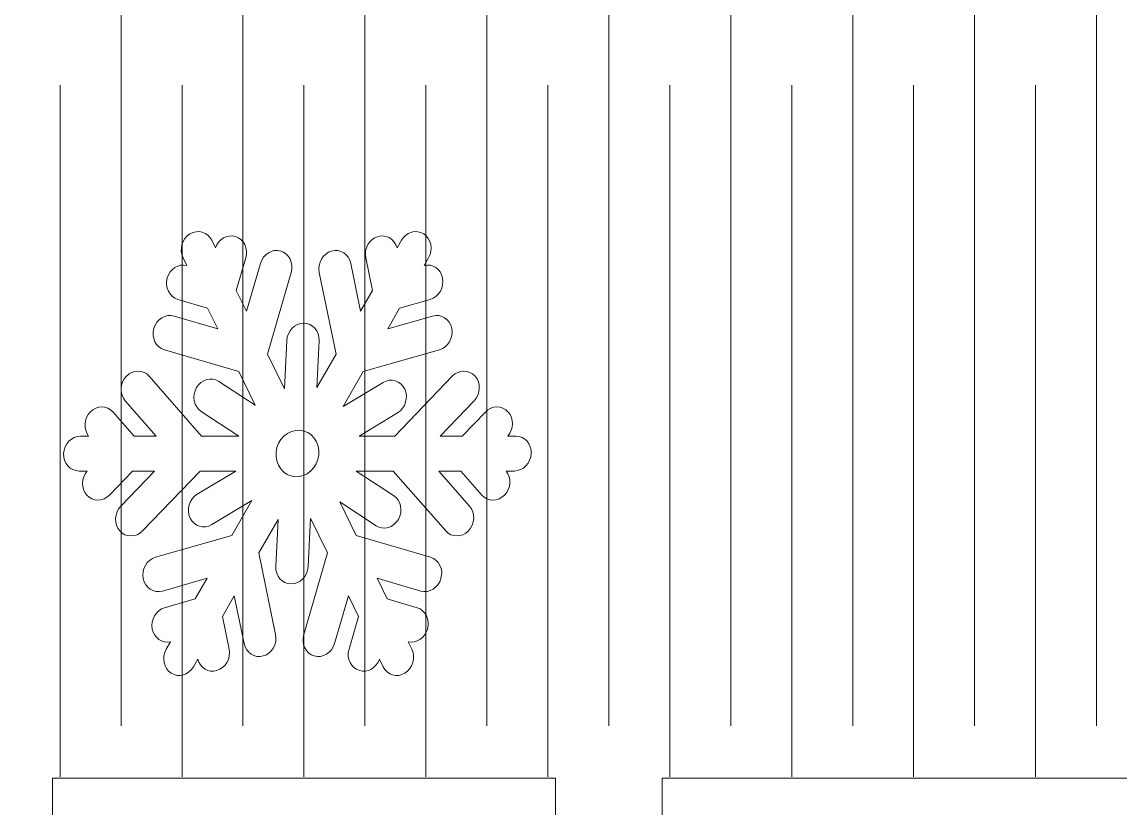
# Model space of a CAD drawing. Header units: centimetres. Extents: x -24.3 to 24.3, y -22.3 to 22.8.
# Drawn here: x 7.48 to 12.98, y -14.08 to -10.15 of the extents above; entities that cross this region are included whole.
import ezdxf

# ---------------------------------------------------------------- set-up
doc = ezdxf.new("R2010")
doc.units = ezdxf.units.CM
doc.header["$MEASUREMENT"] = 0
doc.layers.add('layer 1', color=7, linetype='Continuous')

msp = doc.modelspace()

# ---------------------------------------------------------------- linework, layer by layer
at = {"layer": 'layer 1', "color": 177, "lineweight": 9}
msp.add_open_spline([(-19.93213, -6.60133), (-19.93213, -6.60133), (-17.30459, -6.60133), (-17.30459, -6.60133), (-17.30459, -6.60133), (-17.30459, -6.60133), (-17.30459, -6.20133), (-17.30459, -6.20133), (-17.30459, -6.20133), (-17.30459, -6.20133), (-16.77125, -6.20133), (-16.77125, -6.20133), (-16.77125, -6.20133), (-16.77125, -6.20133), (-16.77125, -6.60133), (-16.77125, -6.60133), (-16.77125, -6.60133), (-16.77125, -6.60133), (-14.25361, -6.60133), (-14.25361, -6.60133), (-14.25361, -6.60133), (-14.25361, -6.60133), (-14.25361, -6.20133), (-14.25361, -6.20133), (-14.25361, -6.20133), (-14.25361, -6.20133), (-13.72028, -6.20133), (-13.72028, -6.20133), (-13.72028, -6.20133), (-13.72028, -6.20133), (-13.72028, -6.60133), (-13.72028, -6.60133), (-13.72028, -6.60133), (-13.72028, -6.60133), (-11.20265, -6.60133), (-11.20265, -6.60133), (-11.20265, -6.60133), (-11.20265, -6.60133), (-11.20265, -6.20133), (-11.20265, -6.20133), (-11.20265, -6.20133), (-11.20265, -6.20133), (-10.66932, -6.20133), (-10.66932, -6.20133), (-10.66932, -6.20133), (-10.66932, -6.20133), (-10.66932, -6.60133), (-10.66932, -6.60133), (-10.66932, -6.60133), (-10.66932, -6.60133), (-8.15169, -6.60133), (-8.15169, -6.60133), (-8.15169, -6.60133), (-8.15169, -6.60133), (-8.15169, -6.20133), (-8.15169, -6.20133), (-8.15169, -6.20133), (-8.15169, -6.20133), (-7.61836, -6.20133), (-7.61836, -6.20133), (-7.61836, -6.20133), (-7.61836, -6.20133), (-7.61836, -6.60133), (-7.61836, -6.60133), (-7.61836, -6.60133), (-7.61836, -6.60133), (-5.10073, -6.60133), (-5.10073, -6.60133), (-5.10073, -6.60133), (-5.10073, -6.60133), (-5.10073, -6.20133), (-5.10073, -6.20133), (-5.10073, -6.20133), (-5.10073, -6.20133), (-4.5674, -6.20133), (-4.5674, -6.20133), (-4.5674, -6.20133), (-4.5674, -6.20133), (-4.5674, -6.60133), (-4.5674, -6.60133), (-4.5674, -6.60133), (-4.5674, -6.60133), (-2.04977, -6.60133), (-2.04977, -6.60133), (-2.04977, -6.60133), (-2.04977, -6.60133), (-2.04977, -6.20133), (-2.04977, -6.20133), (-2.04977, -6.20133), (-2.04977, -6.20133), (-1.51644, -6.20133), (-1.51644, -6.20133), (-1.51644, -6.20133), (-1.51644, -6.20133), (-1.51644, -6.60133), (-1.51644, -6.60133), (-1.51644, -6.60133), (-1.51644, -6.60133), (1.0012, -6.60133), (1.0012, -6.60133), (1.0012, -6.60133), (1.0012, -6.60133), (1.0012, -6.20133), (1.0012, -6.20133), (1.0012, -6.20133), (1.0012, -6.20133), (1.53453, -6.20133), (1.53453, -6.20133), (1.53453, -6.20133), (1.53453, -6.20133), (1.53453, -6.60133), (1.53453, -6.60133), (1.53453, -6.60133), (1.53453, -6.60133), (4.05217, -6.60133), (4.05217, -6.60133), (4.05217, -6.60133), (4.05217, -6.60133), (4.05217, -6.20133), (4.05217, -6.20133), (4.05217, -6.20133), (4.05217, -6.20133), (4.58551, -6.20133), (4.58551, -6.20133), (4.58551, -6.20133), (4.58551, -6.20133), (4.58551, -6.60133), (4.58551, -6.60133), (4.58551, -6.60133), (4.58551, -6.60133), (7.10315, -6.60133), (7.10315, -6.60133), (7.10315, -6.60133), (7.10315, -6.60133), (7.10315, -6.20133), (7.10315, -6.20133), (7.10315, -6.20133), (7.10315, -6.20133), (7.63648, -6.20133), (7.63648, -6.20133), (7.63648, -6.20133), (7.63648, -6.20133), (7.63648, -6.60133), (7.63648, -6.60133), (7.63648, -6.60133), (7.63648, -6.60133), (10.15411, -6.60133), (10.15411, -6.60133), (10.15411, -6.60133), (10.15411, -6.60133), (10.15411, -6.20133), (10.15411, -6.20133), (10.15411, -6.20133), (10.15411, -6.20133), (10.68744, -6.20133), (10.68744, -6.20133), (10.68744, -6.20133), (10.68744, -6.20133), (10.68744, -6.60133), (10.68744, -6.60133), (10.68744, -6.60133), (10.68744, -6.60133), (13.20507, -6.60133), (13.20507, -6.60133), (13.20507, -6.60133), (13.20507, -6.60133), (13.20507, -6.20133), (13.20507, -6.20133), (13.20507, -6.20133), (13.20507, -6.20133), (13.7384, -6.20133), (13.7384, -6.20133), (13.7384, -6.20133), (13.7384, -6.20133), (13.7384, -6.60133), (13.7384, -6.60133), (13.7384, -6.60133), (13.7384, -6.60133), (16.25603, -6.60133), (16.25603, -6.60133), (16.25603, -6.60133), (16.25603, -6.60133), (16.25603, -6.20133), (16.25603, -6.20133), (16.25603, -6.20133), (16.25603, -6.20133), (16.78936, -6.20133), (16.78936, -6.20133), (16.78936, -6.20133), (16.78936, -6.20133), (16.78936, -6.60133), (16.78936, -6.60133), (16.78936, -6.60133), (16.78936, -6.60133), (19.30699, -6.60133), (19.30699, -6.60133), (19.30699, -6.60133), (19.30699, -6.60133), (19.30699, -6.20133), (19.30699, -6.20133), (19.30699, -6.20133), (19.30699, -6.20133), (19.84032, -6.20133), (19.84032, -6.20133), (19.84032, -6.20133), (19.84032, -6.20133), (19.84032, -6.60133), (19.84032, -6.60133), (19.84032, -6.60133), (19.84032, -6.60133), (22.46787, -6.60133), (22.46787, -6.60133), (22.46787, -6.60133), (22.46787, -6.60133), (22.46787, -6.20133), (22.46787, -6.20133), (22.46787, -6.20133), (22.46787, -6.20133), (23.0012, -6.20133), (23.0012, -6.20133), (23.0012, -6.20133), (23.0012, -8.91244), (23.0012, -11.62356), (23.0012, -14.33467), (23.0012, -14.33467), (23.0012, -14.33467), (22.46787, -14.33467), (22.46787, -14.33467), (22.46787, -14.33467), (22.46787, -14.33467), (22.46787, -13.93467), (22.46787, -13.93467), (22.46787, -13.93467), (22.46787, -13.93467), (19.84032, -13.93467), (19.84032, -13.93467), (19.84032, -13.93467), (19.84032, -13.93467), (19.84032, -14.33467), (19.84032, -14.33467), (19.84032, -14.33467), (19.84032, -14.33467), (19.30699, -14.33467), (19.30699, -14.33467), (19.30699, -14.33467), (19.30699, -14.33467), (19.30699, -13.93467), (19.30699, -13.93467), (19.30699, -13.93467), (19.30699, -13.93467), (16.78936, -13.93467), (16.78936, -13.93467), (16.78936, -13.93467), (16.78936, -13.93467), (16.78936, -14.33467), (16.78936, -14.33467), (16.78936, -14.33467), (16.78936, -14.33467), (16.25603, -14.33467), (16.25603, -14.33467), (16.25603, -14.33467), (16.25603, -14.33467), (16.25603, -13.93467), (16.25603, -13.93467), (16.25603, -13.93467), (16.25603, -13.93467), (13.7384, -13.93467), (13.7384, -13.93467), (13.7384, -13.93467), (13.7384, -13.93467), (13.7384, -14.33467), (13.7384, -14.33467), (13.7384, -14.33467), (13.7384, -14.33467), (13.20507, -14.33467), (13.20507, -14.33467), (13.20507, -14.33467), (13.20507, -14.33467), (13.20507, -13.93467), (13.20507, -13.93467), (13.20507, -13.93467), (13.20507, -13.93467), (10.68744, -13.93467), (10.68744, -13.93467), (10.68744, -13.93467), (10.68744, -13.93467), (10.68744, -14.33467), (10.68744, -14.33467), (10.68744, -14.33467), (10.68744, -14.33467), (10.15411, -14.33467), (10.15411, -14.33467), (10.15411, -14.33467), (10.15411, -14.33467), (10.15411, -13.93467), (10.15411, -13.93467), (10.15411, -13.93467), (10.15411, -13.93467), (7.63648, -13.93467), (7.63648, -13.93467), (7.63648, -13.93467), (7.63648, -13.93467), (7.63648, -14.33467), (7.63648, -14.33467), (7.63648, -14.33467), (7.63648, -14.33467), (7.10315, -14.33467), (7.10315, -14.33467), (7.10315, -14.33467), (7.10315, -14.33467), (7.10315, -13.93467), (7.10315, -13.93467), (7.10315, -13.93467), (7.10315, -13.93467), (4.58551, -13.93467), (4.58551, -13.93467), (4.58551, -13.93467), (4.58551, -13.93467), (4.58551, -14.33467), (4.58551, -14.33467), (4.58551, -14.33467), (4.58551, -14.33467), (4.05217, -14.33467), (4.05217, -14.33467), (4.05217, -14.33467), (4.05217, -14.33467), (4.05217, -13.93467), (4.05217, -13.93467), (4.05217, -13.93467), (4.05217, -13.93467), (1.53453, -13.93467), (1.53453, -13.93467), (1.53453, -13.93467), (1.53453, -13.93467), (1.53453, -14.33467), (1.53453, -14.33467), (1.53453, -14.33467), (1.53453, -14.33467), (1.0012, -14.33467), (1.0012, -14.33467), (1.0012, -14.33467), (1.0012, -14.33467), (1.0012, -13.93467), (1.0012, -13.93467), (1.0012, -13.93467), (1.0012, -13.93467), (-1.51644, -13.93467), (-1.51644, -13.93467), (-1.51644, -13.93467), (-1.51644, -13.93467), (-1.51644, -14.33467), (-1.51644, -14.33467), (-1.51644, -14.33467), (-1.51644, -14.33467), (-2.04977, -14.33467), (-2.04977, -14.33467), (-2.04977, -14.33467), (-2.04977, -14.33467), (-2.04977, -13.93467), (-2.04977, -13.93467), (-2.04977, -13.93467), (-2.04977, -13.93467), (-4.5674, -13.93467), (-4.5674, -13.93467), (-4.5674, -13.93467), (-4.5674, -13.93467), (-4.5674, -14.33467), (-4.5674, -14.33467), (-4.5674, -14.33467), (-4.5674, -14.33467), (-5.10073, -14.33467), (-5.10073, -14.33467), (-5.10073, -14.33467), (-5.10073, -14.33467), (-5.10073, -13.93467), (-5.10073, -13.93467), (-5.10073, -13.93467), (-5.10073, -13.93467), (-7.61836, -13.93467), (-7.61836, -13.93467), (-7.61836, -13.93467), (-7.61836, -13.93467), (-7.61836, -14.33467), (-7.61836, -14.33467), (-7.61836, -14.33467), (-7.61836, -14.33467), (-8.15169, -14.33467), (-8.15169, -14.33467), (-8.15169, -14.33467), (-8.15169, -14.33467), (-8.15169, -13.93467), (-8.15169, -13.93467), (-8.15169, -13.93467), (-8.15169, -13.93467), (-10.66932, -13.93467), (-10.66932, -13.93467), (-10.66932, -13.93467), (-10.66932, -13.93467), (-10.66932, -14.33467), (-10.66932, -14.33467), (-10.66932, -14.33467), (-10.66932, -14.33467), (-11.20265, -14.33467), (-11.20265, -14.33467), (-11.20265, -14.33467), (-11.20265, -14.33467), (-11.20265, -13.93467), (-11.20265, -13.93467), (-11.20265, -13.93467), (-11.20265, -13.93467), (-13.72028, -13.93467), (-13.72028, -13.93467), (-13.72028, -13.93467), (-13.72028, -13.93467), (-13.72028, -14.33467), (-13.72028, -14.33467), (-13.72028, -14.33467), (-13.72028, -14.33467), (-14.25361, -14.33467), (-14.25361, -14.33467), (-14.25361, -14.33467), (-14.25361, -14.33467), (-14.25361, -13.93467), (-14.25361, -13.93467), (-14.25361, -13.93467), (-14.25361, -13.93467), (-16.77125, -13.93467), (-16.77125, -13.93467), (-16.77125, -13.93467), (-16.77125, -13.93467), (-16.77125, -14.33467), (-16.77125, -14.33467), (-16.77125, -14.33467), (-16.77125, -14.33467), (-17.30459, -14.33467), (-17.30459, -14.33467), (-17.30459, -14.33467), (-17.30459, -14.33467), (-17.30459, -13.93467), (-17.30459, -13.93467), (-17.30459, -13.93467), (-17.30459, -13.93467), (-19.93213, -13.93467), (-19.93213, -13.93467), (-19.93213, -13.93467), (-19.93213, -13.93467), (-19.93213, -14.33467), (-19.93213, -14.33467), (-19.93213, -14.33467), (-19.93213, -14.33467), (-20.46547, -14.33467), (-20.46547, -14.33467), (-20.46547, -14.33467), (-20.46547, -11.62356), (-20.46547, -8.91244), (-20.46547, -6.20133), (-20.46547, -6.20133), (-20.46547, -6.20133), (-19.93213, -6.20133), (-19.93213, -6.20133), (-19.93213, -6.20133), (-19.93213, -6.20133), (-19.93213, -6.60133), (-19.93213, -6.60133)], degree=3, knots=[0, 0, 0, 0, 0.008547, 0.008547, 0.008547, 0.008547, 0.017094, 0.017094, 0.017094, 0.017094, 0.025641, 0.025641, 0.025641, 0.025641, 0.034188, 0.034188, 0.034188, 0.034188, 0.042735, 0.042735, 0.042735, 0.042735, 0.0512821, 0.0512821, 0.0512821, 0.0512821, 0.0598291, 0.0598291, 0.0598291, 0.0598291, 0.0683761, 0.0683761, 0.0683761, 0.0683761, 0.0769231, 0.0769231, 0.0769231, 0.0769231, 0.0854701, 0.0854701, 0.0854701, 0.0854701, 0.0940171, 0.0940171, 0.0940171, 0.0940171, 0.1025641, 0.1025641, 0.1025641, 0.1025641, 0.1111111, 0.1111111, 0.1111111, 0.1111111, 0.1196581, 0.1196581, 0.1196581, 0.1196581, 0.1282051, 0.1282051, 0.1282051, 0.1282051, 0.1367521, 0.1367521, 0.1367521, 0.1367521, 0.1452991, 0.1452991, 0.1452991, 0.1452991, 0.1538462, 0.1538462, 0.1538462, 0.1538462, 0.1623932, 0.1623932, 0.1623932, 0.1623932, 0.1709402, 0.1709402, 0.1709402, 0.1709402, 0.1794872, 0.1794872, 0.1794872, 0.1794872, 0.1880342, 0.1880342, 0.1880342, 0.1880342, 0.1965812, 0.1965812, 0.1965812, 0.1965812, 0.2051282, 0.2051282, 0.2051282, 0.2051282, 0.2136752, 0.2136752, 0.2136752, 0.2136752, 0.2222222, 0.2222222, 0.2222222, 0.2222222, 0.2307692, 0.2307692, 0.2307692, 0.2307692, 0.2393162, 0.2393162, 0.2393162, 0.2393162, 0.2478632, 0.2478632, 0.2478632, 0.2478632, 0.2564103, 0.2564103, 0.2564103, 0.2564103, 0.2649573, 0.2649573, 0.2649573, 0.2649573, 0.2735043, 0.2735043, 0.2735043, 0.2735043, 0.2820513, 0.2820513, 0.2820513, 0.2820513, 0.2905983, 0.2905983, 0.2905983, 0.2905983, 0.2991453, 0.2991453, 0.2991453, 0.2991453, 0.3076923, 0.3076923, 0.3076923, 0.3076923, 0.3162393, 0.3162393, 0.3162393, 0.3162393, 0.3247863, 0.3247863, 0.3247863, 0.3247863, 0.3333333, 0.3333333, 0.3333333, 0.3333333, 0.3418803, 0.3418803, 0.3418803, 0.3418803, 0.3504274, 0.3504274, 0.3504274, 0.3504274, 0.3589744, 0.3589744, 0.3589744, 0.3589744, 0.3675214, 0.3675214, 0.3675214, 0.3675214, 0.3760684, 0.3760684, 0.3760684, 0.3760684, 0.3846154, 0.3846154, 0.3846154, 0.3846154, 0.3931624, 0.3931624, 0.3931624, 0.3931624, 0.4017094, 0.4017094, 0.4017094, 0.4017094, 0.4102564, 0.4102564, 0.4102564, 0.4102564, 0.4188034, 0.4188034, 0.4188034, 0.4188034, 0.4273504, 0.4273504, 0.4273504, 0.4273504, 0.4358974, 0.4358974, 0.4358974, 0.4358974, 0.4444444, 0.4444444, 0.4444444, 0.4444444, 0.4529915, 0.4529915, 0.4529915, 0.4529915, 0.4615385, 0.4615385, 0.4615385, 0.4615385, 0.4700855, 0.4700855, 0.4700855, 0.4700855, 0.4786325, 0.4786325, 0.4786325, 0.4786325, 0.4871795, 0.4871795, 0.4871795, 0.4871795, 0.4957265, 0.4957265, 0.4957265, 0.4957265, 0.5042735, 0.5042735, 0.5042735, 0.5042735, 0.5128205, 0.5128205, 0.5128205, 0.5128205, 0.5213675, 0.5213675, 0.5213675, 0.5213675, 0.5299145, 0.5299145, 0.5299145, 0.5299145, 0.5384615, 0.5384615, 0.5384615, 0.5384615, 0.5470085, 0.5470085, 0.5470085, 0.5470085, 0.5555556, 0.5555556, 0.5555556, 0.5555556, 0.5641026, 0.5641026, 0.5641026, 0.5641026, 0.5726496, 0.5726496, 0.5726496, 0.5726496, 0.5811966, 0.5811966, 0.5811966, 0.5811966, 0.5897436, 0.5897436, 0.5897436, 0.5897436, 0.5982906, 0.5982906, 0.5982906, 0.5982906, 0.6068376, 0.6068376, 0.6068376, 0.6068376, 0.6153846, 0.6153846, 0.6153846, 0.6153846, 0.6239316, 0.6239316, 0.6239316, 0.6239316, 0.6324786, 0.6324786, 0.6324786, 0.6324786, 0.6410256, 0.6410256, 0.6410256, 0.6410256, 0.6495726, 0.6495726, 0.6495726, 0.6495726, 0.6581197, 0.6581197, 0.6581197, 0.6581197, 0.6666667, 0.6666667, 0.6666667, 0.6666667, 0.6752137, 0.6752137, 0.6752137, 0.6752137, 0.6837607, 0.6837607, 0.6837607, 0.6837607, 0.6923077, 0.6923077, 0.6923077, 0.6923077, 0.7008547, 0.7008547, 0.7008547, 0.7008547, 0.7094017, 0.7094017, 0.7094017, 0.7094017, 0.7179487, 0.7179487, 0.7179487, 0.7179487, 0.7264957, 0.7264957, 0.7264957, 0.7264957, 0.7350427, 0.7350427, 0.7350427, 0.7350427, 0.7435897, 0.7435897, 0.7435897, 0.7435897, 0.7521368, 0.7521368, 0.7521368, 0.7521368, 0.7606838, 0.7606838, 0.7606838, 0.7606838, 0.7692308, 0.7692308, 0.7692308, 0.7692308, 0.7777778, 0.7777778, 0.7777778, 0.7777778, 0.7863248, 0.7863248, 0.7863248, 0.7863248, 0.7948718, 0.7948718, 0.7948718, 0.7948718, 0.8034188, 0.8034188, 0.8034188, 0.8034188, 0.8119658, 0.8119658, 0.8119658, 0.8119658, 0.8205128, 0.8205128, 0.8205128, 0.8205128, 0.8290598, 0.8290598, 0.8290598, 0.8290598, 0.8376068, 0.8376068, 0.8376068, 0.8376068, 0.8461538, 0.8461538, 0.8461538, 0.8461538, 0.8547009, 0.8547009, 0.8547009, 0.8547009, 0.8632479, 0.8632479, 0.8632479, 0.8632479, 0.8717949, 0.8717949, 0.8717949, 0.8717949, 0.8803419, 0.8803419, 0.8803419, 0.8803419, 0.8888889, 0.8888889, 0.8888889, 0.8888889, 0.8974359, 0.8974359, 0.8974359, 0.8974359, 0.9059829, 0.9059829, 0.9059829, 0.9059829, 0.9145299, 0.9145299, 0.9145299, 0.9145299, 0.9230769, 0.9230769, 0.9230769, 0.9230769, 0.9316239, 0.9316239, 0.9316239, 0.9316239, 0.9401709, 0.9401709, 0.9401709, 0.9401709, 0.9487179, 0.9487179, 0.9487179, 0.9487179, 0.957265, 0.957265, 0.957265, 0.957265, 0.965812, 0.965812, 0.965812, 0.965812, 0.974359, 0.974359, 0.974359, 0.974359, 0.982906, 0.982906, 0.982906, 0.982906, 1, 1, 1, 1], dxfattribs=at)
for points in [[(7.98001, -6.86263), (7.98001, -6.86263), (7.98001, -13.67337), (7.98001, -13.67337)], [(8.5902, -6.86263), (8.5902, -6.86263), (8.5902, -13.67337), (8.5902, -13.67337)], [(9.20039, -6.86263), (9.20039, -6.86263), (9.20039, -13.67337), (9.20039, -13.67337)], [(9.81058, -6.86263), (9.81058, -6.86263), (9.81058, -13.67337), (9.81058, -13.67337)], [(10.42077, -6.86263), (10.42077, -6.86263), (10.42077, -13.67337), (10.42077, -13.67337)], [(11.03097, -6.86263), (11.03097, -6.86263), (11.03097, -13.67337), (11.03097, -13.67337)], [(11.64116, -6.86263), (11.64116, -6.86263), (11.64116, -13.67337), (11.64116, -13.67337)], [(12.25135, -6.86263), (12.25135, -6.86263), (12.25135, -13.67337), (12.25135, -13.67337)], [(12.86154, -6.86263), (12.86154, -6.86263), (12.86154, -13.67337), (12.86154, -13.67337)], [(7.67491, -13.92841), (7.67491, -13.92841), (7.67491, -10.46596), (7.67491, -10.46596)], [(8.2851, -13.92841), (8.2851, -13.92841), (8.2851, -10.46595), (8.2851, -10.46595)], [(8.8953, -13.92841), (8.8953, -13.92841), (8.8953, -10.46596), (8.8953, -10.46596)], [(9.50549, -13.92841), (9.50549, -13.92841), (9.50549, -10.46596), (9.50549, -10.46596)], [(10.11568, -13.92841), (10.11568, -13.92841), (10.11568, -10.46595), (10.11568, -10.46595)], [(10.72587, -13.92841), (10.72587, -13.92841), (10.72587, -10.46595), (10.72587, -10.46595)], [(11.33606, -13.92841), (11.33606, -13.92841), (11.33606, -10.46596), (11.33606, -10.46596)], [(11.94625, -13.92841), (11.94625, -13.92841), (11.94625, -10.46596), (11.94625, -10.46596)], [(12.55644, -13.92841), (12.55644, -13.92841), (12.55644, -10.46595), (12.55644, -10.46595)]]:
    msp.add_open_spline(points, degree=3, dxfattribs=at)
at = {"layer": 'layer 1', "color": 7, "lineweight": 9}
for points, knots in [([(8.60744, -11.59759), (8.60744, -11.59759), (8.67725, -11.35773), (8.67725, -11.35773), (8.67725, -11.35773), (8.6908, -11.31117), (8.73639, -11.28344), (8.77875, -11.29598), (8.77875, -11.29598), (8.8211, -11.30852), (8.84459, -11.35671), (8.83105, -11.40327), (8.83105, -11.40327), (8.83105, -11.40327), (8.71217, -11.81171), (8.71217, -11.81171), (8.71217, -11.81171), (8.71217, -11.81171), (8.79757, -11.98629), (8.79757, -11.98629), (8.79757, -11.98629), (8.79757, -11.98629), (8.80944, -11.74352), (8.80944, -11.74352), (8.80944, -11.74352), (8.8118, -11.6953), (8.84994, -11.65625), (8.89434, -11.65656), (8.89434, -11.65656), (8.93876, -11.65689), (8.97304, -11.69646), (8.97069, -11.74467), (8.97069, -11.74467), (8.97069, -11.74467), (8.95921, -11.97949), (8.95921, -11.97949), (8.95921, -11.97949), (8.95921, -11.97949), (9.05564, -11.81171), (9.05564, -11.81171), (9.05564, -11.81171), (9.05564, -11.81171), (8.97173, -11.40328), (8.97173, -11.40328), (8.97173, -11.40328), (8.96217, -11.35673), (8.98979, -11.30853), (9.03322, -11.29599), (9.03322, -11.29599), (9.07665, -11.28345), (9.11987, -11.31119), (9.12943, -11.35774), (9.12943, -11.35774), (9.12943, -11.35774), (9.1787, -11.59759), (9.1787, -11.59759), (9.1787, -11.59759), (9.1787, -11.59759), (9.23821, -11.49406), (9.23821, -11.49406), (9.23821, -11.49406), (9.23821, -11.49406), (9.20454, -11.33019), (9.20454, -11.33019), (9.20454, -11.33019), (9.19498, -11.28365), (9.2226, -11.23545), (9.26603, -11.2229), (9.26603, -11.2229), (9.30801, -11.21077), (9.34982, -11.23631), (9.36119, -11.28011), (9.36119, -11.28011), (9.36119, -11.28011), (9.38304, -11.2421), (9.38304, -11.2421), (9.38304, -11.2421), (9.40704, -11.20035), (9.45714, -11.18595), (9.49457, -11.21006), (9.49457, -11.21006), (9.53201, -11.23417), (9.54297, -11.28788), (9.51897, -11.32963), (9.51897, -11.32963), (9.51897, -11.32963), (9.49713, -11.36763), (9.49713, -11.36763), (9.49713, -11.36763), (9.5391, -11.35818), (9.57974, -11.38573), (9.58888, -11.43077), (9.58888, -11.43077), (9.59832, -11.47736), (9.57058, -11.52548), (9.52713, -11.53789), (9.52713, -11.53789), (9.52713, -11.53789), (9.37415, -11.5816), (9.37415, -11.5816), (9.37415, -11.5816), (9.37415, -11.5816), (9.31464, -11.68512), (9.31464, -11.68512), (9.31464, -11.68512), (9.31464, -11.68512), (9.53856, -11.62116), (9.53856, -11.62116), (9.53856, -11.62116), (9.58201, -11.60874), (9.62515, -11.63662), (9.63459, -11.68321), (9.63459, -11.68321), (9.64404, -11.72979), (9.6163, -11.77791), (9.57284, -11.79032), (9.57284, -11.79032), (9.57284, -11.79032), (9.19158, -11.89924), (9.19158, -11.89924), (9.19158, -11.89924), (9.19158, -11.89924), (9.09123, -12.07383), (9.09123, -12.07383), (9.09123, -12.07383), (9.09123, -12.07383), (9.29084, -11.95383), (9.29084, -11.95383), (9.29084, -11.95383), (9.33048, -11.93), (9.37925, -11.94475), (9.3994, -11.98666), (9.3994, -11.98666), (9.41957, -12.02857), (9.40368, -12.08219), (9.36405, -12.10601), (9.36405, -12.10601), (9.36405, -12.10601), (9.17101, -12.22207), (9.17101, -12.22207), (9.17101, -12.22207), (9.17101, -12.22207), (9.3495, -12.22207), (9.3495, -12.22207), (9.3495, -12.22207), (9.3495, -12.22207), (9.63752, -11.92256), (9.63752, -11.92256), (9.63752, -11.92256), (9.67035, -11.88842), (9.72159, -11.88835), (9.75159, -11.92238), (9.75159, -11.92238), (9.78158, -11.95643), (9.77927, -12.01204), (9.74645, -12.04618), (9.74645, -12.04618), (9.74645, -12.04618), (9.57731, -12.22207), (9.57731, -12.22207), (9.57731, -12.22207), (9.57731, -12.22207), (9.68745, -12.22207), (9.68745, -12.22207), (9.68745, -12.22207), (9.68745, -12.22207), (9.80302, -12.1019), (9.80302, -12.1019), (9.80302, -12.1019), (9.83584, -12.06776), (9.88708, -12.06769), (9.91708, -12.10174), (9.91708, -12.10174), (9.94608, -12.13465), (9.94488, -12.18773), (9.91508, -12.22207), (9.91508, -12.22207), (9.91508, -12.22207), (9.95551, -12.22207), (9.95551, -12.22207), (9.95551, -12.22207), (9.99993, -12.22207), (10.03448, -12.26139), (10.03241, -12.3096), (10.03241, -12.3096), (10.03035, -12.3578), (9.99243, -12.39713), (9.94802, -12.39713), (9.94802, -12.39713), (9.94802, -12.39713), (9.90759, -12.39713), (9.90759, -12.39713), (9.90759, -12.39713), (9.93445, -12.43147), (9.93111, -12.48456), (9.89928, -12.51749), (9.89928, -12.51749), (9.86637, -12.55152), (9.81514, -12.55145), (9.78522, -12.51731), (9.78522, -12.51731), (9.78522, -12.51731), (9.67994, -12.39713), (9.67994, -12.39713), (9.67994, -12.39713), (9.67994, -12.39713), (9.5698, -12.39713), (9.5698, -12.39713), (9.5698, -12.39713), (9.5698, -12.39713), (9.7239, -12.57303), (9.7239, -12.57303), (9.7239, -12.57303), (9.7538, -12.60717), (9.75135, -12.66278), (9.71843, -12.69683), (9.71843, -12.69683), (9.68552, -12.73086), (9.63429, -12.73079), (9.60438, -12.69665), (9.60438, -12.69665), (9.60438, -12.69665), (9.342, -12.39713), (9.342, -12.39713), (9.342, -12.39713), (9.342, -12.39713), (9.15625, -12.39713), (9.15625, -12.39713), (9.15625, -12.39713), (9.15625, -12.39713), (9.34398, -12.51991), (9.34398, -12.51991), (9.34398, -12.51991), (9.38126, -12.5443), (9.39189, -12.5981), (9.36765, -12.63969), (9.36765, -12.63969), (9.3434, -12.68128), (9.29322, -12.69533), (9.25594, -12.67094), (9.25594, -12.67094), (9.25594, -12.67094), (9.07437, -12.55219), (9.07437, -12.55219), (9.07437, -12.55219), (9.07437, -12.55219), (9.15644, -12.71997), (9.15644, -12.71997), (9.15644, -12.71997), (9.15644, -12.71997), (9.52838, -12.82889), (9.52838, -12.82889), (9.52838, -12.82889), (9.57078, -12.84131), (9.5944, -12.88942), (9.58097, -12.936), (9.58097, -12.936), (9.56753, -12.98259), (9.522, -13.01047), (9.47962, -12.99805), (9.47962, -12.99805), (9.47962, -12.99805), (9.26118, -12.93409), (9.26118, -12.93409), (9.26118, -12.93409), (9.26118, -12.93409), (9.31182, -13.03761), (9.31182, -13.03761), (9.31182, -13.03761), (9.31182, -13.03761), (9.46105, -13.08131), (9.46105, -13.08131), (9.46105, -13.08131), (9.50345, -13.09372), (9.52707, -13.14184), (9.51364, -13.18842), (9.51364, -13.18842), (9.50065, -13.23349), (9.45763, -13.26103), (9.41648, -13.25157), (9.41648, -13.25157), (9.41648, -13.25157), (9.43507, -13.28958), (9.43507, -13.28958), (9.43507, -13.28958), (9.4555, -13.33133), (9.43994, -13.38504), (9.40044, -13.40915), (9.40044, -13.40915), (9.36093, -13.43326), (9.31207, -13.41887), (9.29164, -13.37711), (9.29164, -13.37711), (9.29164, -13.37711), (9.27305, -13.3391), (9.27305, -13.3391), (9.27305, -13.3391), (9.25793, -13.3829), (9.21393, -13.40844), (9.17299, -13.39631), (9.17299, -13.39631), (9.13063, -13.38377), (9.10714, -13.33556), (9.12069, -13.28902), (9.12069, -13.28902), (9.12069, -13.28902), (9.16839, -13.12515), (9.16839, -13.12515), (9.16839, -13.12515), (9.16839, -13.12515), (9.11774, -13.02162), (9.11774, -13.02162), (9.11774, -13.02162), (9.11774, -13.02162), (9.04793, -13.26147), (9.04793, -13.26147), (9.04793, -13.26147), (9.03439, -13.30803), (8.98879, -13.33576), (8.94644, -13.32322), (8.94644, -13.32322), (8.90408, -13.31068), (8.88059, -13.26248), (8.89414, -13.21593), (8.89414, -13.21593), (8.89414, -13.21593), (9.01301, -12.80751), (9.01301, -12.80751), (9.01301, -12.80751), (9.01301, -12.80751), (8.92762, -12.63293), (8.92762, -12.63293), (8.92762, -12.63293), (8.92762, -12.63293), (8.91574, -12.87569), (8.91574, -12.87569), (8.91574, -12.87569), (8.91338, -12.92391), (8.87524, -12.96296), (8.83084, -12.96265), (8.83084, -12.96265), (8.78643, -12.96232), (8.75214, -12.92275), (8.75449, -12.87454), (8.75449, -12.87454), (8.75449, -12.87454), (8.76597, -12.63972), (8.76597, -12.63972), (8.76597, -12.63972), (8.76597, -12.63972), (8.66954, -12.80749), (8.66954, -12.80749), (8.66954, -12.80749), (8.66954, -12.80749), (8.75345, -13.21593), (8.75345, -13.21593), (8.75345, -13.21593), (8.76301, -13.26248), (8.73539, -13.31068), (8.69196, -13.32322), (8.69196, -13.32322), (8.64853, -13.33576), (8.60532, -13.30803), (8.59575, -13.26147), (8.59575, -13.26147), (8.59575, -13.26147), (8.54648, -13.02161), (8.54648, -13.02161), (8.54648, -13.02161), (8.54648, -13.02161), (8.48697, -13.12513), (8.48697, -13.12513), (8.48697, -13.12513), (8.48697, -13.12513), (8.52064, -13.28902), (8.52064, -13.28902), (8.52064, -13.28902), (8.5302, -13.33557), (8.50259, -13.38377), (8.45916, -13.39631), (8.45916, -13.39631), (8.41716, -13.40844), (8.37536, -13.3829), (8.36399, -13.3391), (8.36399, -13.3391), (8.36399, -13.3391), (8.34215, -13.37711), (8.34215, -13.37711), (8.34215, -13.37711), (8.31815, -13.41887), (8.26805, -13.43326), (8.23061, -13.40915), (8.23061, -13.40915), (8.19317, -13.38504), (8.18221, -13.33133), (8.20621, -13.28958), (8.20621, -13.28958), (8.20621, -13.28958), (8.22806, -13.25157), (8.22806, -13.25157), (8.22806, -13.25157), (8.18608, -13.26102), (8.14544, -13.23347), (8.13631, -13.18843), (8.13631, -13.18843), (8.12686, -13.14184), (8.1546, -13.09372), (8.19805, -13.08131), (8.19805, -13.08131), (8.19805, -13.08131), (8.35104, -13.0376), (8.35104, -13.0376), (8.35104, -13.0376), (8.35104, -13.0376), (8.41053, -12.93409), (8.41053, -12.93409), (8.41053, -12.93409), (8.41053, -12.93409), (8.18662, -12.99805), (8.18662, -12.99805), (8.18662, -12.99805), (8.14318, -13.01047), (8.10003, -12.98259), (8.09059, -12.936), (8.09059, -12.936), (8.08114, -12.88942), (8.10888, -12.84131), (8.15234, -12.82889), (8.15234, -12.82889), (8.15234, -12.82889), (8.53359, -12.71997), (8.53359, -12.71997), (8.53359, -12.71997), (8.53359, -12.71997), (8.63395, -12.54537), (8.63395, -12.54537), (8.63395, -12.54537), (8.63395, -12.54537), (8.43435, -12.66538), (8.43435, -12.66538), (8.43435, -12.66538), (8.39471, -12.68921), (8.34593, -12.67446), (8.32578, -12.63255), (8.32578, -12.63255), (8.30561, -12.59064), (8.3215, -12.53702), (8.36113, -12.5132), (8.36113, -12.5132), (8.36113, -12.5132), (8.5542, -12.39713), (8.5542, -12.39713), (8.5542, -12.39713), (8.5542, -12.39713), (8.37569, -12.39713), (8.37569, -12.39713), (8.37569, -12.39713), (8.37569, -12.39713), (8.08766, -12.69665), (8.08766, -12.69665), (8.08766, -12.69665), (8.05483, -12.73079), (8.00359, -12.73086), (7.97359, -12.69683), (7.97359, -12.69683), (7.9436, -12.66278), (7.94591, -12.60717), (7.97873, -12.57303), (7.97873, -12.57303), (7.97873, -12.57303), (8.14789, -12.39713), (8.14789, -12.39713), (8.14789, -12.39713), (8.14789, -12.39713), (8.03775, -12.39713), (8.03775, -12.39713), (8.03775, -12.39713), (8.03775, -12.39713), (7.92217, -12.51731), (7.92217, -12.51731), (7.92217, -12.51731), (7.88934, -12.55145), (7.8381, -12.55152), (7.8081, -12.51749), (7.8081, -12.51749), (7.7791, -12.48456), (7.7803, -12.43147), (7.8101, -12.39713), (7.8101, -12.39713), (7.8101, -12.39713), (7.76967, -12.39713), (7.76967, -12.39713), (7.76967, -12.39713), (7.72526, -12.39713), (7.6907, -12.3578), (7.69277, -12.3096), (7.69277, -12.3096), (7.69483, -12.26139), (7.73275, -12.22207), (7.77717, -12.22207), (7.77717, -12.22207), (7.77717, -12.22207), (7.81759, -12.22207), (7.81759, -12.22207), (7.81759, -12.22207), (7.79074, -12.18773), (7.79409, -12.13465), (7.82591, -12.10172), (7.82591, -12.10172), (7.85882, -12.06769), (7.91006, -12.06776), (7.93997, -12.1019), (7.93997, -12.1019), (7.93997, -12.1019), (8.04525, -12.22207), (8.04525, -12.22207), (8.04525, -12.22207), (8.04525, -12.22207), (8.15537, -12.22207), (8.15537, -12.22207), (8.15537, -12.22207), (8.15537, -12.22207), (8.00129, -12.04618), (8.00129, -12.04618), (8.00129, -12.04618), (7.97139, -12.01204), (7.97384, -11.95643), (8.00675, -11.92238), (8.00675, -11.92238), (8.03966, -11.88835), (8.09089, -11.88842), (8.1208, -11.92256), (8.1208, -11.92256), (8.1208, -11.92256), (8.38318, -12.22207), (8.38318, -12.22207), (8.38318, -12.22207), (8.38318, -12.22207), (8.56892, -12.22207), (8.56892, -12.22207), (8.56892, -12.22207), (8.56892, -12.22207), (8.3812, -12.09928), (8.3812, -12.09928), (8.3812, -12.09928), (8.34393, -12.0749), (8.33329, -12.02109), (8.35754, -11.9795), (8.35754, -11.9795), (8.38178, -11.93791), (8.43196, -11.92387), (8.46924, -11.94825), (8.46924, -11.94825), (8.46924, -11.94825), (8.6508, -12.06702), (8.6508, -12.06702), (8.6508, -12.06702), (8.6508, -12.06702), (8.56873, -11.89924), (8.56873, -11.89924), (8.56873, -11.89924), (8.56873, -11.89924), (8.19681, -11.79032), (8.19681, -11.79032), (8.19681, -11.79032), (8.15442, -11.77791), (8.13079, -11.72979), (8.14423, -11.68321), (8.14423, -11.68321), (8.15766, -11.63662), (8.20319, -11.60874), (8.24558, -11.62116), (8.24558, -11.62116), (8.24558, -11.62116), (8.464, -11.68512), (8.464, -11.68512), (8.464, -11.68512), (8.464, -11.68512), (8.41336, -11.5816), (8.41336, -11.5816), (8.41336, -11.5816), (8.41336, -11.5816), (8.26412, -11.53789), (8.26412, -11.53789), (8.26412, -11.53789), (8.22173, -11.52548), (8.19811, -11.47736), (8.21155, -11.43077), (8.21155, -11.43077), (8.22454, -11.38573), (8.26754, -11.35818), (8.3087, -11.36763), (8.3087, -11.36763), (8.3087, -11.36763), (8.29011, -11.32963), (8.29011, -11.32963), (8.29011, -11.32963), (8.26968, -11.28788), (8.28524, -11.23417), (8.32475, -11.21006), (8.32475, -11.21006), (8.36425, -11.18595), (8.41312, -11.20035), (8.43354, -11.2421), (8.43354, -11.2421), (8.43354, -11.2421), (8.45214, -11.28011), (8.45214, -11.28011), (8.45214, -11.28011), (8.46724, -11.23631), (8.51122, -11.21076), (8.55219, -11.22289), (8.55219, -11.22289), (8.59455, -11.23543), (8.61804, -11.28363), (8.60449, -11.33018), (8.60449, -11.33018), (8.60449, -11.33018), (8.5568, -11.49406), (8.5568, -11.49406), (8.5568, -11.49406), (8.5568, -11.49406), (8.60744, -11.59759), (8.60744, -11.59759)], [0, 0, 0, 0, 0.0063694, 0.0063694, 0.0063694, 0.0063694, 0.0127389, 0.0127389, 0.0127389, 0.0127389, 0.0191083, 0.0191083, 0.0191083, 0.0191083, 0.0254777, 0.0254777, 0.0254777, 0.0254777, 0.0318471, 0.0318471, 0.0318471, 0.0318471, 0.0382166, 0.0382166, 0.0382166, 0.0382166, 0.044586, 0.044586, 0.044586, 0.044586, 0.0509554, 0.0509554, 0.0509554, 0.0509554, 0.0573248, 0.0573248, 0.0573248, 0.0573248, 0.0636943, 0.0636943, 0.0636943, 0.0636943, 0.0700637, 0.0700637, 0.0700637, 0.0700637, 0.0764331, 0.0764331, 0.0764331, 0.0764331, 0.0828025, 0.0828025, 0.0828025, 0.0828025, 0.089172, 0.089172, 0.089172, 0.089172, 0.0955414, 0.0955414, 0.0955414, 0.0955414, 0.1019108, 0.1019108, 0.1019108, 0.1019108, 0.1082803, 0.1082803, 0.1082803, 0.1082803, 0.1146497, 0.1146497, 0.1146497, 0.1146497, 0.1210191, 0.1210191, 0.1210191, 0.1210191, 0.1273885, 0.1273885, 0.1273885, 0.1273885, 0.133758, 0.133758, 0.133758, 0.133758, 0.1401274, 0.1401274, 0.1401274, 0.1401274, 0.1464968, 0.1464968, 0.1464968, 0.1464968, 0.1528662, 0.1528662, 0.1528662, 0.1528662, 0.1592357, 0.1592357, 0.1592357, 0.1592357, 0.1656051, 0.1656051, 0.1656051, 0.1656051, 0.1719745, 0.1719745, 0.1719745, 0.1719745, 0.1783439, 0.1783439, 0.1783439, 0.1783439, 0.1847134, 0.1847134, 0.1847134, 0.1847134, 0.1910828, 0.1910828, 0.1910828, 0.1910828, 0.1974522, 0.1974522, 0.1974522, 0.1974522, 0.2038217, 0.2038217, 0.2038217, 0.2038217, 0.2101911, 0.2101911, 0.2101911, 0.2101911, 0.2165605, 0.2165605, 0.2165605, 0.2165605, 0.2229299, 0.2229299, 0.2229299, 0.2229299, 0.2292994, 0.2292994, 0.2292994, 0.2292994, 0.2356688, 0.2356688, 0.2356688, 0.2356688, 0.2420382, 0.2420382, 0.2420382, 0.2420382, 0.2484076, 0.2484076, 0.2484076, 0.2484076, 0.2547771, 0.2547771, 0.2547771, 0.2547771, 0.2611465, 0.2611465, 0.2611465, 0.2611465, 0.2675159, 0.2675159, 0.2675159, 0.2675159, 0.2738854, 0.2738854, 0.2738854, 0.2738854, 0.2802548, 0.2802548, 0.2802548, 0.2802548, 0.2866242, 0.2866242, 0.2866242, 0.2866242, 0.2929936, 0.2929936, 0.2929936, 0.2929936, 0.2993631, 0.2993631, 0.2993631, 0.2993631, 0.3057325, 0.3057325, 0.3057325, 0.3057325, 0.3121019, 0.3121019, 0.3121019, 0.3121019, 0.3184713, 0.3184713, 0.3184713, 0.3184713, 0.3248408, 0.3248408, 0.3248408, 0.3248408, 0.3312102, 0.3312102, 0.3312102, 0.3312102, 0.3375796, 0.3375796, 0.3375796, 0.3375796, 0.343949, 0.343949, 0.343949, 0.343949, 0.3503185, 0.3503185, 0.3503185, 0.3503185, 0.3566879, 0.3566879, 0.3566879, 0.3566879, 0.3630573, 0.3630573, 0.3630573, 0.3630573, 0.3694268, 0.3694268, 0.3694268, 0.3694268, 0.3757962, 0.3757962, 0.3757962, 0.3757962, 0.3821656, 0.3821656, 0.3821656, 0.3821656, 0.388535, 0.388535, 0.388535, 0.388535, 0.3949045, 0.3949045, 0.3949045, 0.3949045, 0.4012739, 0.4012739, 0.4012739, 0.4012739, 0.4076433, 0.4076433, 0.4076433, 0.4076433, 0.4140127, 0.4140127, 0.4140127, 0.4140127, 0.4203822, 0.4203822, 0.4203822, 0.4203822, 0.4267516, 0.4267516, 0.4267516, 0.4267516, 0.433121, 0.433121, 0.433121, 0.433121, 0.4394904, 0.4394904, 0.4394904, 0.4394904, 0.4458599, 0.4458599, 0.4458599, 0.4458599, 0.4522293, 0.4522293, 0.4522293, 0.4522293, 0.4585987, 0.4585987, 0.4585987, 0.4585987, 0.4649682, 0.4649682, 0.4649682, 0.4649682, 0.4713376, 0.4713376, 0.4713376, 0.4713376, 0.477707, 0.477707, 0.477707, 0.477707, 0.4840764, 0.4840764, 0.4840764, 0.4840764, 0.4904459, 0.4904459, 0.4904459, 0.4904459, 0.4968153, 0.4968153, 0.4968153, 0.4968153, 0.5031847, 0.5031847, 0.5031847, 0.5031847, 0.5095541, 0.5095541, 0.5095541, 0.5095541, 0.5159236, 0.5159236, 0.5159236, 0.5159236, 0.522293, 0.522293, 0.522293, 0.522293, 0.5286624, 0.5286624, 0.5286624, 0.5286624, 0.5350318, 0.5350318, 0.5350318, 0.5350318, 0.5414013, 0.5414013, 0.5414013, 0.5414013, 0.5477707, 0.5477707, 0.5477707, 0.5477707, 0.5541401, 0.5541401, 0.5541401, 0.5541401, 0.5605096, 0.5605096, 0.5605096, 0.5605096, 0.566879, 0.566879, 0.566879, 0.566879, 0.5732484, 0.5732484, 0.5732484, 0.5732484, 0.5796178, 0.5796178, 0.5796178, 0.5796178, 0.5859873, 0.5859873, 0.5859873, 0.5859873, 0.5923567, 0.5923567, 0.5923567, 0.5923567, 0.5987261, 0.5987261, 0.5987261, 0.5987261, 0.6050955, 0.6050955, 0.6050955, 0.6050955, 0.611465, 0.611465, 0.611465, 0.611465, 0.6178344, 0.6178344, 0.6178344, 0.6178344, 0.6242038, 0.6242038, 0.6242038, 0.6242038, 0.6305732, 0.6305732, 0.6305732, 0.6305732, 0.6369427, 0.6369427, 0.6369427, 0.6369427, 0.6433121, 0.6433121, 0.6433121, 0.6433121, 0.6496815, 0.6496815, 0.6496815, 0.6496815, 0.656051, 0.656051, 0.656051, 0.656051, 0.6624204, 0.6624204, 0.6624204, 0.6624204, 0.6687898, 0.6687898, 0.6687898, 0.6687898, 0.6751592, 0.6751592, 0.6751592, 0.6751592, 0.6815287, 0.6815287, 0.6815287, 0.6815287, 0.6878981, 0.6878981, 0.6878981, 0.6878981, 0.6942675, 0.6942675, 0.6942675, 0.6942675, 0.7006369, 0.7006369, 0.7006369, 0.7006369, 0.7070064, 0.7070064, 0.7070064, 0.7070064, 0.7133758, 0.7133758, 0.7133758, 0.7133758, 0.7197452, 0.7197452, 0.7197452, 0.7197452, 0.7261146, 0.7261146, 0.7261146, 0.7261146, 0.7324841, 0.7324841, 0.7324841, 0.7324841, 0.7388535, 0.7388535, 0.7388535, 0.7388535, 0.7452229, 0.7452229, 0.7452229, 0.7452229, 0.7515924, 0.7515924, 0.7515924, 0.7515924, 0.7579618, 0.7579618, 0.7579618, 0.7579618, 0.7643312, 0.7643312, 0.7643312, 0.7643312, 0.7707006, 0.7707006, 0.7707006, 0.7707006, 0.7770701, 0.7770701, 0.7770701, 0.7770701, 0.7834395, 0.7834395, 0.7834395, 0.7834395, 0.7898089, 0.7898089, 0.7898089, 0.7898089, 0.7961783, 0.7961783, 0.7961783, 0.7961783, 0.8025478, 0.8025478, 0.8025478, 0.8025478, 0.8089172, 0.8089172, 0.8089172, 0.8089172, 0.8152866, 0.8152866, 0.8152866, 0.8152866, 0.8216561, 0.8216561, 0.8216561, 0.8216561, 0.8280255, 0.8280255, 0.8280255, 0.8280255, 0.8343949, 0.8343949, 0.8343949, 0.8343949, 0.8407643, 0.8407643, 0.8407643, 0.8407643, 0.8471338, 0.8471338, 0.8471338, 0.8471338, 0.8535032, 0.8535032, 0.8535032, 0.8535032, 0.8598726, 0.8598726, 0.8598726, 0.8598726, 0.866242, 0.866242, 0.866242, 0.866242, 0.8726115, 0.8726115, 0.8726115, 0.8726115, 0.8789809, 0.8789809, 0.8789809, 0.8789809, 0.8853503, 0.8853503, 0.8853503, 0.8853503, 0.8917197, 0.8917197, 0.8917197, 0.8917197, 0.8980892, 0.8980892, 0.8980892, 0.8980892, 0.9044586, 0.9044586, 0.9044586, 0.9044586, 0.910828, 0.910828, 0.910828, 0.910828, 0.9171975, 0.9171975, 0.9171975, 0.9171975, 0.9235669, 0.9235669, 0.9235669, 0.9235669, 0.9299363, 0.9299363, 0.9299363, 0.9299363, 0.9363057, 0.9363057, 0.9363057, 0.9363057, 0.9426752, 0.9426752, 0.9426752, 0.9426752, 0.9490446, 0.9490446, 0.9490446, 0.9490446, 0.955414, 0.955414, 0.955414, 0.955414, 0.9617834, 0.9617834, 0.9617834, 0.9617834, 0.9681529, 0.9681529, 0.9681529, 0.9681529, 0.9745223, 0.9745223, 0.9745223, 0.9745223, 0.9808917, 0.9808917, 0.9808917, 0.9808917, 0.9872611, 0.9872611, 0.9872611, 0.9872611, 1, 1, 1, 1]), ([(8.81326, -12.20874), (8.76061, -12.24086), (8.73997, -12.3122), (8.76717, -12.36783), (8.76717, -12.36783), (8.79439, -12.42348), (8.85928, -12.44258), (8.91192, -12.41046), (8.91192, -12.41046), (8.96456, -12.37834), (8.98524, -12.30702), (8.95802, -12.25138), (8.95802, -12.25138), (8.9308, -12.19573), (8.86589, -12.17663), (8.81326, -12.20874)], [0, 0, 0, 0, 0.2, 0.2, 0.2, 0.2, 0.4, 0.4, 0.4, 0.4, 0.6, 0.6, 0.6, 0.6, 1, 1, 1, 1])]:
    msp.add_open_spline(points, degree=3, knots=knots, dxfattribs=at)

doc.saveas('drawing.dxf')
